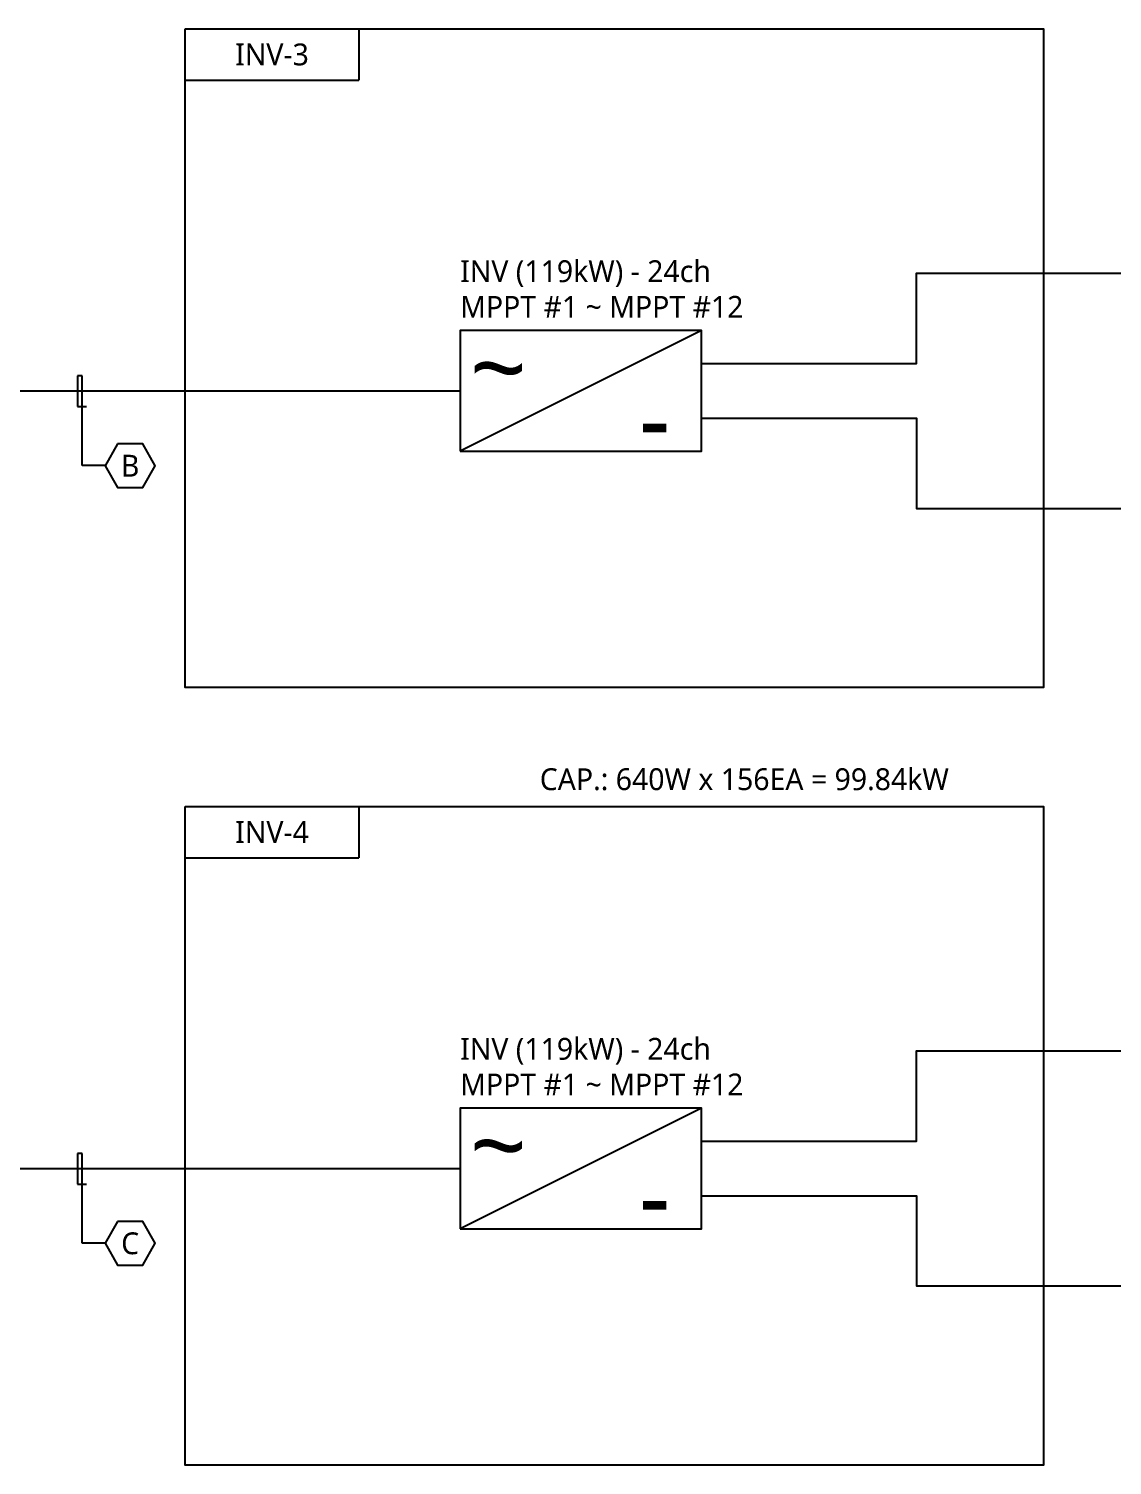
# Model space of a CAD drawing. Header units: millimetres. Extents: x 10297564 to 11610295, y -9287743 to -8409454.
# Drawn here: x 10505178 to 10520071, y -8781003 to -8761256 of the extents above; entities that cross this region are included whole.
import ezdxf
from ezdxf.enums import TextEntityAlignment as Align

# ---------------------------------------------------------------- set-up
doc = ezdxf.new("R2010")
doc.units = ezdxf.units.MM
doc.header["$LTSCALE"] = 100
for name, color, linetype in [('4', 4, 'Continuous'), ('dim', 7, 'Continuous'), ('E-TEXT', 7, 'Continuous'), ('E-TEXT-BOX', 7, 'Continuous'), ('Sym', 2, 'Continuous'), ('text', 7, 'Continuous')]:
    doc.layers.add(name, color=color, linetype=linetype)
doc.styles.add('MG', font='malgun.ttf')
doc.styles.get("Standard").update_dxf_attribs({"font": 'arial.ttf'})

msp = doc.modelspace()

# ---------------------------------------------------------------- linework, layer by layer
at = {"color": 1}
for p, q in [((10509716.8, -8761256.2), (10509716.8, -8761962.2)), ((10507325.9, -8761962.2), (10509716.8, -8761962.2)), ((10509716.8, -8771945.5), (10509716.8, -8772651.5)), ((10507325.9, -8772651.5), (10509716.8, -8772651.5))]:
    msp.add_line(p, q, dxfattribs=at)
at = {"color": 2}
for p, q in [((10514424, -8765403.4), (10511107.2, -8767064.2)), ((10514424, -8776092.7), (10511107.2, -8777753.5))]:
    msp.add_line(p, q, dxfattribs=at)
at = {"color": 1}
for points in [[(10507325.9, -8761256.2), (10519127.7, -8761256.2), (10519127.7, -8770314), (10507325.9, -8770314)], [(10507325.9, -8771945.5), (10519127.7, -8771945.5), (10519127.7, -8781003.3), (10507325.9, -8781003.3)]]:
    msp.add_lwpolyline(points, close=True, dxfattribs=at)
at = {"color": 2}
for points in [[(10511107.2, -8767064.2), (10514424, -8767064.2), (10514424, -8765403.4), (10511107.2, -8765403.4)], [(10511107.2, -8777753.5), (10514424, -8777753.5), (10514424, -8776092.7), (10511107.2, -8776092.7)]]:
    msp.add_lwpolyline(points, close=True, dxfattribs=at)
at = {"layer": '4', "linetype": 'ByBlock', "ltscale": 1.8}
for points in [[(10514424, -8765858.8), (10517380.7, -8765858.8), (10517380.7, -8764618.5), (10526291.3, -8764618.5)], [(10514424, -8766608.8), (10517380.7, -8766608.8), (10517380.7, -8767849.1), (10526291.3, -8767849.1)], [(10514424, -8776548.1), (10517380.7, -8776548.1), (10517380.7, -8775307.8), (10526291.3, -8775307.8)], [(10514424, -8777298.1), (10517380.7, -8777298.1), (10517380.7, -8778538.4), (10526291.3, -8778538.4)]]:
    msp.add_lwpolyline(points, dxfattribs=at)
at = {"layer": 'dim', "color": 1}
for p, q in [((10505912.5, -8766027.2), (10505845.8, -8766027.2)), ((10505845.8, -8766027.2), (10505845.8, -8766448.3)), ((10505912.5, -8767261.8), (10505912.5, -8766027.2)), ((10505845.8, -8766448.3), (10505972.4, -8766448.3)), ((10506227, -8767261.8), (10505912.5, -8767261.8)), ((10505912.5, -8776716.5), (10505845.8, -8776716.5)), ((10505845.8, -8776716.5), (10505845.8, -8777137.6)), ((10505912.5, -8777951.2), (10505912.5, -8776716.5)), ((10505845.8, -8777137.6), (10505972.4, -8777137.6)), ((10506227, -8777951.2), (10505912.5, -8777951.2))]:
    msp.add_line(p, q, dxfattribs=at)
at = {"layer": 'E-TEXT-BOX', "color": 4, "ltscale": 1.8}
for p, q in [((10502242.2, -8766233.8), (10511107.2, -8766233.8)), ((10502242.2, -8776923.1), (10511107.2, -8776923.1))]:
    msp.add_line(p, q, dxfattribs=at)
at = {"layer": 'Sym', "color": 1}
for points in [[(10506399, -8766963.9), (10506226.4, -8767262.8), (10506399, -8767561.7), (10506744.2, -8767561.7), (10506916.8, -8767262.8), (10506744.2, -8766963.9)], [(10506399, -8777653.2), (10506226.4, -8777952.2), (10506399, -8778251.1), (10506744.2, -8778251.1), (10506916.8, -8777952.2), (10506744.2, -8777653.2)]]:
    msp.add_lwpolyline(points, close=True, dxfattribs=at)

# ---------------------------------------------------------------- texts
at = {"layer": 'E-TEXT', "style": 'MG'}
for s, p in [('INV-3', (10508521.4, -8761609.2)), ('B', (10506571.6, -8767262.8)), ('INV-4', (10508521.4, -8772298.5)), ('C', (10506571.6, -8777952.2))]:
    msp.add_text(s, height=300, dxfattribs=at).set_placement(p, align=Align.MIDDLE_CENTER)
for s, p in [('INV (119kW) - 24ch', (10511107.2, -8764589.2)), ('MPPT #1 ~ MPPT #12', (10511107.2, -8765079.4)), ('INV (119kW) - 24ch', (10511107.2, -8775278.5)), ('MPPT #1 ~ MPPT #12', (10511107.2, -8775768.7))]:
    msp.add_text(s, height=300, dxfattribs=at).set_placement(p, align=Align.MIDDLE_LEFT)
msp.add_text('CAP.: 640W x 156EA = 99.84kW', height=300, dxfattribs=at).set_placement((10512202, -8771722.3))
at = {"layer": 'text', "color": 7, "width": 0.9}
for s, p in [('~', (10511248.4, -8766429.8)), ('-', (10513562.3, -8767147.9)), ('~', (10511248.4, -8777119.2)), ('-', (10513562.3, -8777837.3))]:
    msp.add_text(s, height=1050, dxfattribs=at).set_placement(p)

doc.saveas('drawing.dxf')
